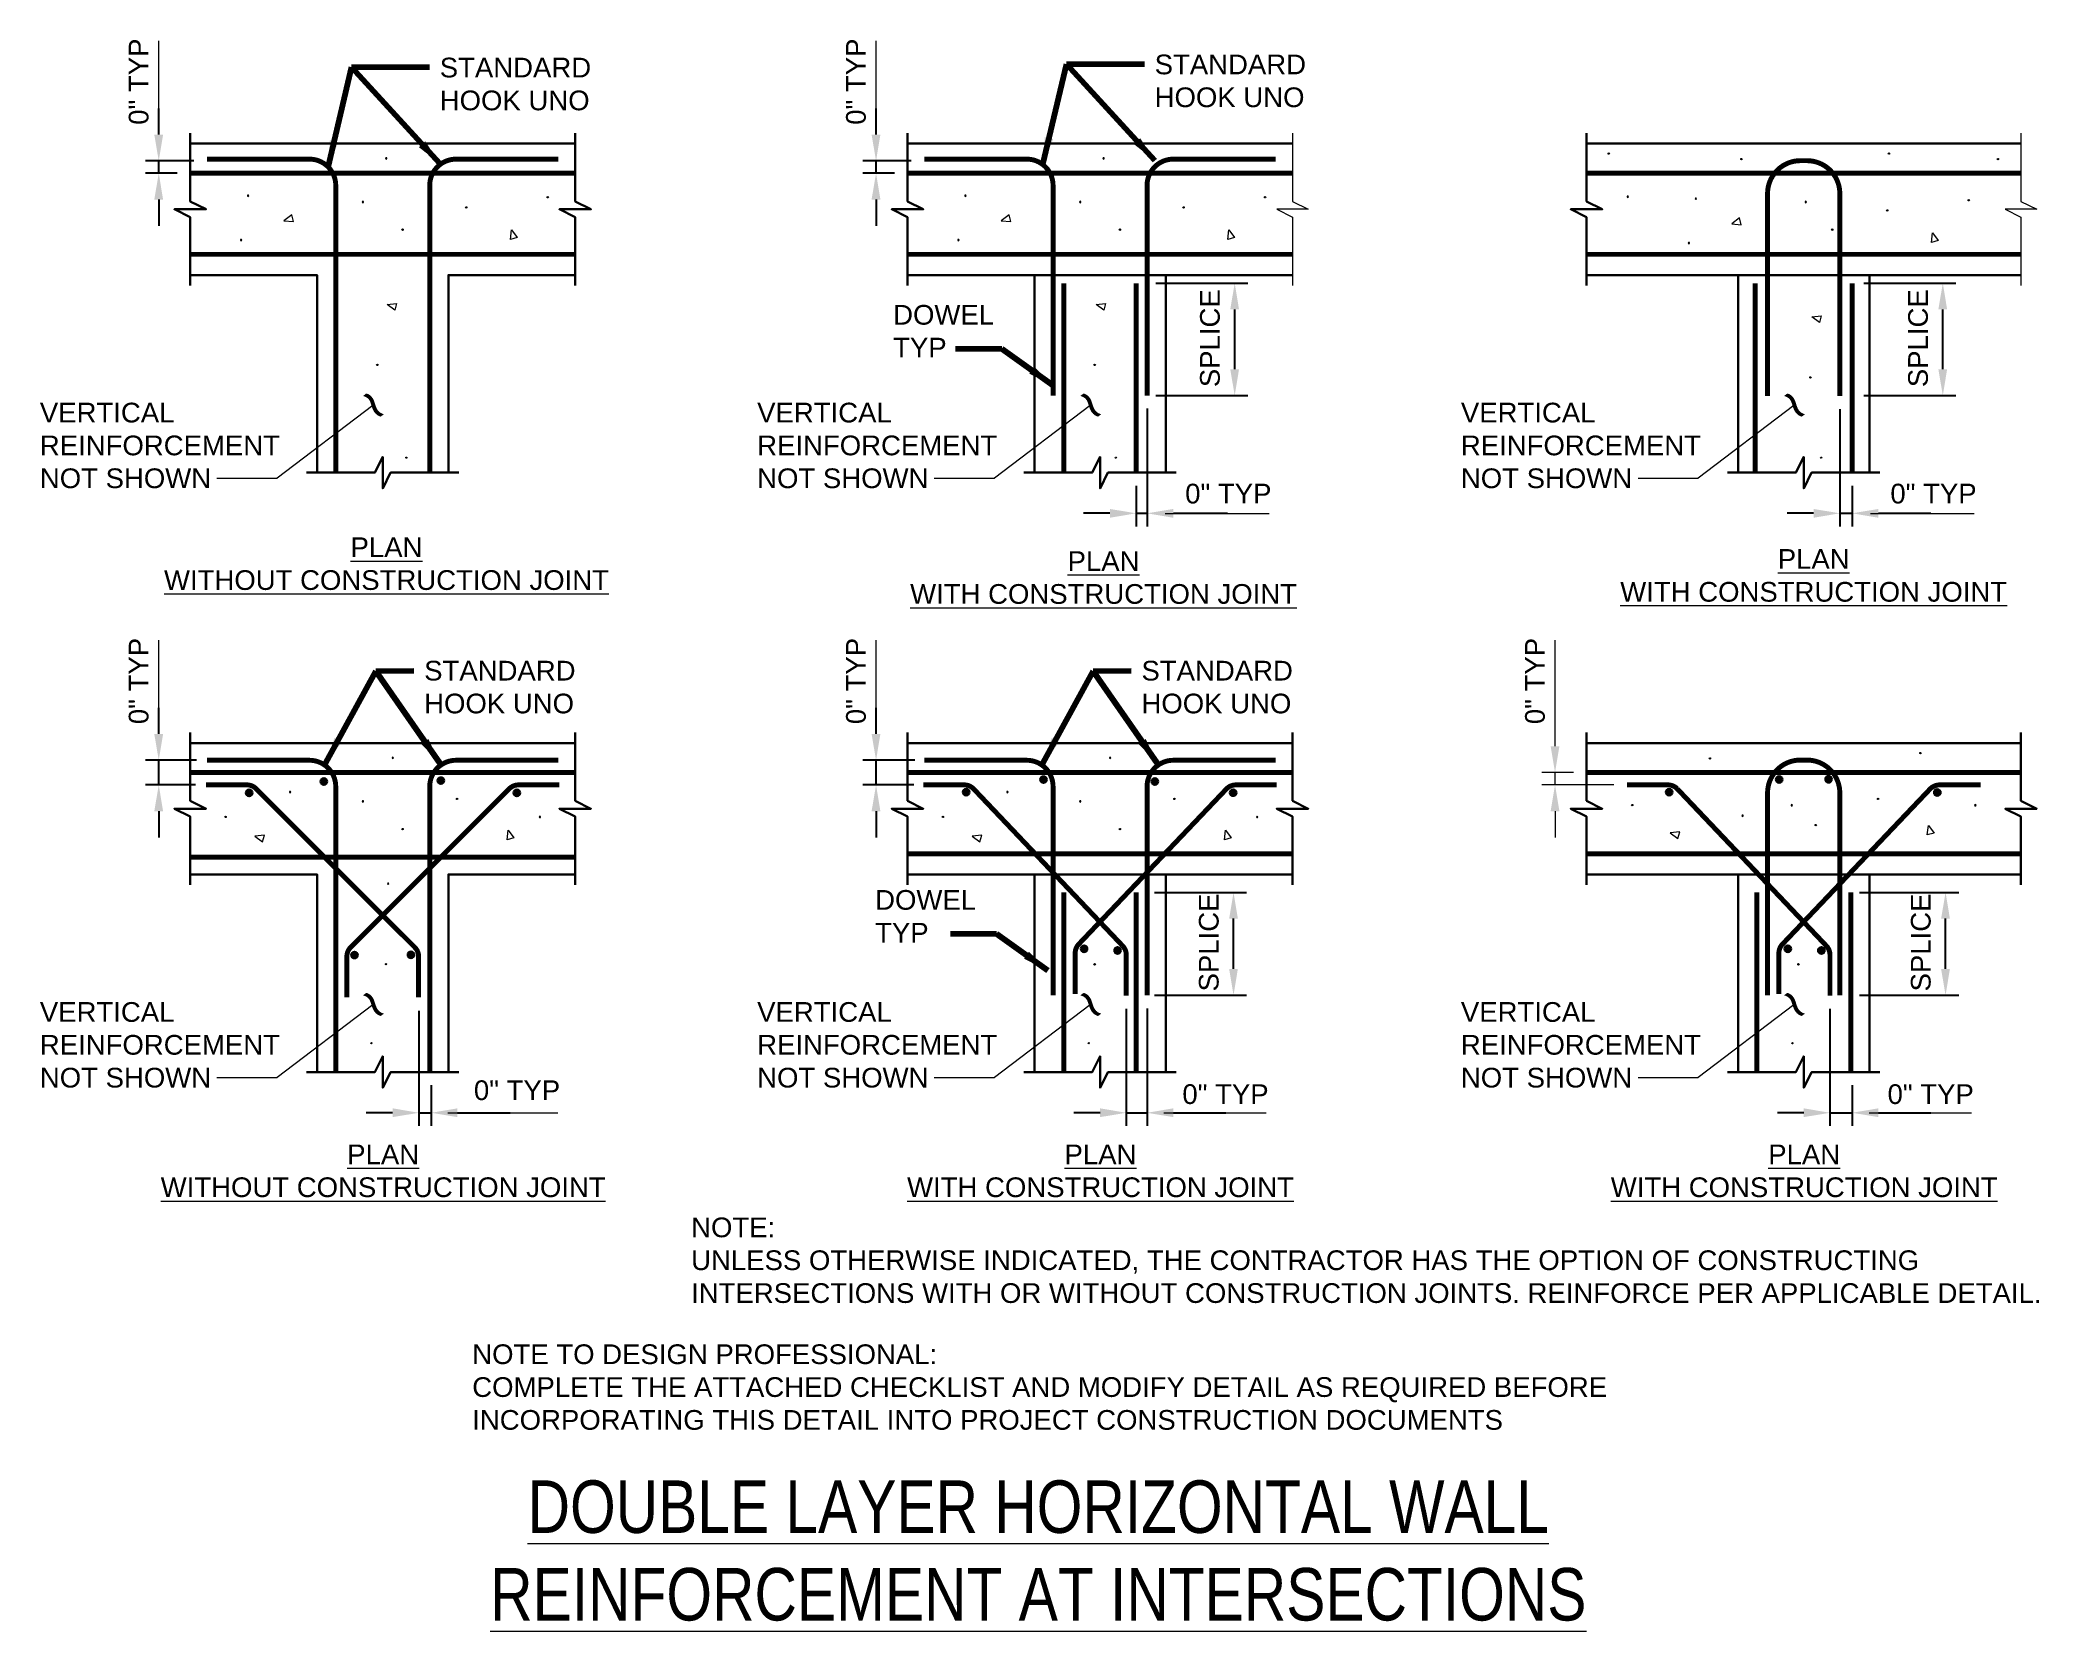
# Model space of a CAD drawing. Header units: inches. Extents: x -1076 to -923, y 1214 to 1336.
import ezdxf

# ---------------------------------------------------------------- set-up
doc = ezdxf.new("R2010")
doc.units = ezdxf.units.IN
doc.header["$LTSCALE"] = 5
doc.header["$MEASUREMENT"] = 0
for name, color, linetype, lineweight in [('S-ANNO-DIMS', 1, 'Continuous', 20), ('S-ANNO-TEXT', 7, 'Continuous', 20), ('S-DETL', 3, 'Continuous', 30)]:
    doc.layers.add(name, color=color, linetype=linetype, lineweight=lineweight)
doc.styles.add('Romans', font='arial.ttf')
doc.dimstyles.get("Standard").update_dxf_attribs({"dimtxt": 0.18, "dimasz": 0.18, "dimexe": 0.18, "dimexo": 0.0625, "dimgap": 0.09, "dimtad": 0, "dimtih": 1, "dimtoh": 1, "dimdec": 4, "dimzin": 0, "dimdsep": 46, "dimtxsty": 'Standard', "dimcen": 0.09, "dimadec": 0, "dimazin": 0, "dimtfac": 1, "dimtdec": 4, "dimtofl": 0, "dimtmove": 0, "dimatfit": 3, "dimfxl": 1, "dimtolj": 1, "dimtzin": 0, "dimarcsym": 0})

# ---------------------------------------------------------------- blocks, each defined once
blk = doc.blocks.new('*D8')
at = {"layer": 'Defpoints', "color": 0, "transparency": 16777216}
for p in [(-991.78, 1270.65), (-984.77, 1270.65), (-991.78, 1262.82)]:
    blk.add_point(p, dxfattribs=at)
at = {"layer": 'S-ANNO-DIMS', "color": 0, "lineweight": -2, "transparency": 16777216}
for p, q in [((-990.78, 1270.65), (-983.77, 1270.65)), ((-984.77, 1264.82), (-984.77, 1268.65)), ((-990.78, 1262.82), (-983.77, 1262.82))]:
    blk.add_line(p, q, dxfattribs=at)
at = {"layer": 'S-ANNO-DIMS', "color": 0, "transparency": 16777216}
for points in [[(-985.1, 1268.65), (-984.44, 1268.65), (-984.77, 1270.65)], [(-985.1, 1264.82), (-984.44, 1264.82), (-984.77, 1262.82)]]:
    blk.add_solid(points, dxfattribs=at)
blk = doc.blocks.new('*D9')
at = {"layer": 'Defpoints', "color": 0, "transparency": 16777216}
for p in [(-992.93, 1262.78), (-991.35, 1262.82), (-991.35, 1253.87)]:
    blk.add_point(p, dxfattribs=at)
at = {"layer": 'S-ANNO-DIMS', "color": 0, "lineweight": -2, "transparency": 16777216}
for p, q in [((-992.93, 1261.78), (-992.93, 1252.87)), ((-991.35, 1261.82), (-991.35, 1252.87)), ((-994.93, 1253.87), (-996.93, 1253.87)), ((-992.93, 1253.87), (-991.35, 1253.87)), ((-989.35, 1253.87), (-985.35, 1253.87))]:
    blk.add_line(p, q, dxfattribs=at)
at = {"layer": 'S-ANNO-DIMS', "color": 0, "transparency": 16777216}
for points in [[(-994.93, 1254.21), (-994.93, 1253.54), (-992.93, 1253.87)], [(-989.35, 1254.21), (-989.35, 1253.54), (-991.35, 1253.87)]]:
    blk.add_solid(points, dxfattribs=at)
blk = doc.blocks.new('*D10')
at = {"layer": 'Defpoints', "color": 0, "transparency": 16777216}
for p in [(-938.12, 1270.65), (-930.57, 1270.65), (-938.12, 1262.82)]:
    blk.add_point(p, dxfattribs=at)
at = {"layer": 'S-ANNO-DIMS', "color": 0, "lineweight": -2, "transparency": 16777216}
for p, q in [((-937.12, 1270.65), (-929.57, 1270.65)), ((-930.57, 1264.82), (-930.57, 1268.65)), ((-937.12, 1262.82), (-929.57, 1262.82))]:
    blk.add_line(p, q, dxfattribs=at)
at = {"layer": 'S-ANNO-DIMS', "color": 0, "transparency": 16777216}
for points in [[(-930.91, 1268.65), (-930.24, 1268.65), (-930.57, 1270.65)], [(-930.91, 1264.82), (-930.24, 1264.82), (-930.57, 1262.82)]]:
    blk.add_solid(points, dxfattribs=at)
blk = doc.blocks.new('*D11')
at = {"layer": 'Defpoints', "color": 0, "transparency": 16777216}
for p in [(-1066.58, 1280.71), (-1062.71, 1280.71), (-1062.78, 1278.83)]:
    blk.add_point(p, dxfattribs=at)
at = {"layer": 'S-ANNO-DIMS', "color": 0, "lineweight": -2, "transparency": 16777216}
for p, q in [((-1066.58, 1282.71), (-1066.58, 1284.71)), ((-1063.71, 1280.71), (-1067.58, 1280.71)), ((-1066.58, 1278.83), (-1066.58, 1280.71)), ((-1063.78, 1278.83), (-1067.58, 1278.83)), ((-1066.58, 1276.83), (-1066.58, 1274.83))]:
    blk.add_line(p, q, dxfattribs=at)
at = {"layer": 'S-ANNO-DIMS', "color": 0, "transparency": 16777216}
for points in [[(-1066.92, 1282.71), (-1066.25, 1282.71), (-1066.58, 1280.71)], [(-1066.92, 1276.83), (-1066.25, 1276.83), (-1066.58, 1278.83)]]:
    blk.add_solid(points, dxfattribs=at)
blk = doc.blocks.new('*D0')
at = {"layer": 'Defpoints', "color": 0, "transparency": 16777216}
for p in [(-1011.98, 1280.71), (-1008.03, 1280.71), (-1008.1, 1278.83)]:
    blk.add_point(p, dxfattribs=at)
at = {"layer": 'S-ANNO-DIMS', "color": 0, "lineweight": -2, "transparency": 16777216}
for p, q in [((-1011.98, 1282.71), (-1011.98, 1284.71)), ((-1009.03, 1280.71), (-1012.98, 1280.71)), ((-1011.98, 1278.83), (-1011.98, 1280.71)), ((-1009.1, 1278.83), (-1012.98, 1278.83)), ((-1011.98, 1276.83), (-1011.98, 1274.83))]:
    blk.add_line(p, q, dxfattribs=at)
at = {"layer": 'S-ANNO-DIMS', "color": 0, "transparency": 16777216}
for points in [[(-1012.32, 1282.71), (-1011.65, 1282.71), (-1011.98, 1280.71)], [(-1012.32, 1276.83), (-1011.65, 1276.83), (-1011.98, 1278.83)]]:
    blk.add_solid(points, dxfattribs=at)
blk = doc.blocks.new('*D1')
at = {"layer": 'Defpoints', "color": 0, "transparency": 16777216}
for p in [(-939.37, 1262.78), (-937.68, 1256.97), (-937.68, 1253.87)]:
    blk.add_point(p, dxfattribs=at)
at = {"layer": 'S-ANNO-DIMS', "color": 0, "lineweight": -2, "transparency": 16777216}
for p, q in [((-939.37, 1261.78), (-939.37, 1252.87)), ((-937.68, 1255.97), (-937.68, 1252.87)), ((-941.37, 1253.87), (-943.37, 1253.87)), ((-939.37, 1253.87), (-937.68, 1253.87)), ((-935.68, 1253.87), (-931.68, 1253.87))]:
    blk.add_line(p, q, dxfattribs=at)
at = {"layer": 'S-ANNO-DIMS', "color": 0, "transparency": 16777216}
for points in [[(-941.37, 1254.21), (-941.37, 1253.54), (-939.37, 1253.87)], [(-935.68, 1254.21), (-935.68, 1253.54), (-937.68, 1253.87)]]:
    blk.add_solid(points, dxfattribs=at)
blk = doc.blocks.new('*D2')
at = {"layer": 'Defpoints', "color": 0, "transparency": 16777216}
for p in [(-991.69, 1317.03), (-984.68, 1317.03), (-991.69, 1308.48)]:
    blk.add_point(p, dxfattribs=at)
at = {"layer": 'S-ANNO-DIMS', "color": 0, "lineweight": -2, "transparency": 16777216}
for p, q in [((-990.69, 1317.03), (-983.68, 1317.03)), ((-984.68, 1310.48), (-984.68, 1315.03)), ((-990.69, 1308.48), (-983.68, 1308.48))]:
    blk.add_line(p, q, dxfattribs=at)
at = {"layer": 'S-ANNO-DIMS', "color": 0, "transparency": 16777216}
for points in [[(-985.02, 1315.03), (-984.35, 1315.03), (-984.68, 1317.03)], [(-985.02, 1310.48), (-984.35, 1310.48), (-984.68, 1308.48)]]:
    blk.add_solid(points, dxfattribs=at)
blk = doc.blocks.new('*D3')
at = {"layer": 'Defpoints', "color": 0, "transparency": 16777216}
for p in [(-991.35, 1308.48), (-992.18, 1302.61), (-991.35, 1299.51)]:
    blk.add_point(p, dxfattribs=at)
at = {"layer": 'S-ANNO-DIMS', "color": 0, "lineweight": -2, "transparency": 16777216}
for p, q in [((-991.35, 1307.48), (-991.35, 1298.51)), ((-992.18, 1301.61), (-992.18, 1298.51)), ((-994.18, 1299.51), (-996.18, 1299.51)), ((-992.18, 1299.51), (-991.35, 1299.51)), ((-989.35, 1299.51), (-985.24, 1299.51))]:
    blk.add_line(p, q, dxfattribs=at)
at = {"layer": 'S-ANNO-DIMS', "color": 0, "transparency": 16777216}
for points in [[(-994.18, 1299.84), (-994.18, 1299.17), (-992.18, 1299.51)], [(-989.35, 1299.84), (-989.35, 1299.17), (-991.35, 1299.51)]]:
    blk.add_solid(points, dxfattribs=at)
blk = doc.blocks.new('*D4')
at = {"layer": 'Defpoints', "color": 0, "transparency": 16777216}
for p in [(-1066.58, 1326.34), (-1064.18, 1325.4), (-1062.91, 1326.34)]:
    blk.add_point(p, dxfattribs=at)
at = {"layer": 'S-ANNO-DIMS', "color": 0, "lineweight": -2, "transparency": 16777216}
for p, q in [((-1066.58, 1328.34), (-1066.58, 1330.34)), ((-1063.91, 1326.34), (-1067.58, 1326.34)), ((-1065.18, 1325.4), (-1067.58, 1325.4)), ((-1066.58, 1325.4), (-1066.58, 1326.34)), ((-1066.58, 1323.4), (-1066.58, 1321.4))]:
    blk.add_line(p, q, dxfattribs=at)
at = {"layer": 'S-ANNO-DIMS', "color": 0, "transparency": 16777216}
for points in [[(-1066.92, 1328.34), (-1066.25, 1328.34), (-1066.58, 1326.34)], [(-1066.92, 1323.4), (-1066.25, 1323.4), (-1066.58, 1325.4)]]:
    blk.add_solid(points, dxfattribs=at)
blk = doc.blocks.new('*D5')
at = {"layer": 'Defpoints', "color": 0, "transparency": 16777216}
for p in [(-1011.98, 1326.34), (-1009.58, 1325.4), (-1008.3, 1326.34)]:
    blk.add_point(p, dxfattribs=at)
at = {"layer": 'S-ANNO-DIMS', "color": 0, "lineweight": -2, "transparency": 16777216}
for p, q in [((-1011.98, 1328.34), (-1011.98, 1330.34)), ((-1009.3, 1326.34), (-1012.98, 1326.34)), ((-1010.58, 1325.4), (-1012.98, 1325.4)), ((-1011.98, 1325.4), (-1011.98, 1326.34)), ((-1011.98, 1323.4), (-1011.98, 1321.4))]:
    blk.add_line(p, q, dxfattribs=at)
at = {"layer": 'S-ANNO-DIMS', "color": 0, "transparency": 16777216}
for points in [[(-1012.32, 1328.34), (-1011.65, 1328.34), (-1011.98, 1326.34)], [(-1012.32, 1323.4), (-1011.65, 1323.4), (-1011.98, 1325.4)]]:
    blk.add_solid(points, dxfattribs=at)
blk = doc.blocks.new('*D6')
at = {"layer": 'Defpoints', "color": 0, "transparency": 16777216}
for p in [(-938.62, 1308.45), (-937.68, 1302.61), (-937.68, 1299.51)]:
    blk.add_point(p, dxfattribs=at)
at = {"layer": 'S-ANNO-DIMS', "color": 0, "lineweight": -2, "transparency": 16777216}
for p, q in [((-938.62, 1307.45), (-938.62, 1298.51)), ((-937.68, 1301.61), (-937.68, 1298.51)), ((-940.62, 1299.51), (-942.62, 1299.51)), ((-938.62, 1299.51), (-937.68, 1299.51)), ((-935.68, 1299.51), (-931.68, 1299.51))]:
    blk.add_line(p, q, dxfattribs=at)
at = {"layer": 'S-ANNO-DIMS', "color": 0, "transparency": 16777216}
for points in [[(-940.62, 1299.84), (-940.62, 1299.17), (-938.62, 1299.51)], [(-935.68, 1299.84), (-935.68, 1299.17), (-937.68, 1299.51)]]:
    blk.add_solid(points, dxfattribs=at)
blk = doc.blocks.new('*D7')
at = {"layer": 'Defpoints', "color": 0, "transparency": 16777216}
for p in [(-1046.78, 1262.63), (-1045.84, 1256.97), (-1045.84, 1253.87)]:
    blk.add_point(p, dxfattribs=at)
at = {"layer": 'S-ANNO-DIMS', "color": 0, "lineweight": -2, "transparency": 16777216}
for p, q in [((-1046.78, 1261.63), (-1046.78, 1252.87)), ((-1045.84, 1255.97), (-1045.84, 1252.87)), ((-1048.78, 1253.87), (-1050.78, 1253.87)), ((-1046.78, 1253.87), (-1045.84, 1253.87)), ((-1043.84, 1253.87), (-1039.84, 1253.87))]:
    blk.add_line(p, q, dxfattribs=at)
at = {"layer": 'S-ANNO-DIMS', "color": 0, "transparency": 16777216}
for points in [[(-1048.78, 1254.21), (-1048.78, 1253.54), (-1046.78, 1253.87)], [(-1043.84, 1254.21), (-1043.84, 1253.54), (-1045.84, 1253.87)]]:
    blk.add_solid(points, dxfattribs=at)
blk = doc.blocks.new('*D12')
at = {"layer": 'Defpoints', "color": 0, "transparency": 16777216}
for p in [(-937.79, 1317.03), (-930.78, 1317.03), (-937.79, 1308.48)]:
    blk.add_point(p, dxfattribs=at)
at = {"layer": 'S-ANNO-DIMS', "color": 0, "lineweight": -2, "transparency": 16777216}
for p, q in [((-936.79, 1317.03), (-929.78, 1317.03)), ((-930.78, 1310.48), (-930.78, 1315.03)), ((-936.79, 1308.48), (-929.78, 1308.48))]:
    blk.add_line(p, q, dxfattribs=at)
at = {"layer": 'S-ANNO-DIMS', "color": 0, "transparency": 16777216}
for points in [[(-931.12, 1315.03), (-930.45, 1315.03), (-930.78, 1317.03)], [(-931.12, 1310.48), (-930.45, 1310.48), (-930.78, 1308.48)]]:
    blk.add_solid(points, dxfattribs=at)

msp = doc.modelspace()

# ---------------------------------------------------------------- hatches: boundary and pattern name
at = {"layer": 'S-DETL'}
h = msp.add_hatch(color=256, dxfattribs=at)
h.dxf.hatch_style = 1
h.paths.add_polyline_path([(-1059.9468828, 1278.2204404, 1), (-1059.4468828, 1278.2204404, 1)])
h = msp.add_hatch(color=256, dxfattribs=at)
h.dxf.hatch_style = 1
h.paths.add_polyline_path([(-1054.2619812, 1279.0878085, 1), (-1053.7619812, 1279.0878085, 1)])
h = msp.add_hatch(color=256, dxfattribs=at)
h.dxf.hatch_style = 1
h.paths.add_polyline_path([(-1045.35063, 1279.1574528, 1), (-1044.85063, 1279.1574528, 1)])
h = msp.add_hatch(color=256, dxfattribs=at)
h.dxf.hatch_style = 1
h.paths.add_polyline_path([(-1039.5770735, 1278.2209455, 1), (-1039.0770735, 1278.2209455, 1)])
h = msp.add_hatch(color=256, dxfattribs=at)
h.dxf.hatch_style = 1
h.paths.add_polyline_path([(-1005.3713525, 1278.2841191, 1), (-1004.8713525, 1278.2841191, 1)])
h = msp.add_hatch(color=256, dxfattribs=at)
h.dxf.hatch_style = 1
h.paths.add_polyline_path([(-999.4918645, 1279.2343945, 1), (-998.9918645, 1279.2343945, 1)])
h = msp.add_hatch(color=256, dxfattribs=at)
h.dxf.hatch_style = 1
h.paths.add_polyline_path([(-991.0109996, 1279.0878085, 1), (-990.5109996, 1279.0878085, 1)])
h = msp.add_hatch(color=256, dxfattribs=at)
h.dxf.hatch_style = 1
h.paths.add_polyline_path([(-985.0535328, 1278.2378891, 1), (-984.5535328, 1278.2378891, 1)])
h = msp.add_hatch(color=256, dxfattribs=at)
h.dxf.hatch_style = 1
h.paths.add_polyline_path([(-951.8536163, 1278.2812479, 1), (-951.3536163, 1278.2812479, 1)])
h = msp.add_hatch(color=256, dxfattribs=at)
h.dxf.hatch_style = 1
h.paths.add_polyline_path([(-943.4824639, 1279.2415344, 1), (-942.9824639, 1279.2415344, 1)])
h = msp.add_hatch(color=256, dxfattribs=at)
h.dxf.hatch_style = 1
h.paths.add_polyline_path([(-939.722005, 1279.2579799, 1), (-939.222005, 1279.2579799, 1)])
h = msp.add_hatch(color=256, dxfattribs=at)
h.dxf.hatch_style = 1
h.paths.add_polyline_path([(-931.4484216, 1278.2558843, 1), (-930.9484216, 1278.2558843, 1)])
h = msp.add_hatch(color=256, dxfattribs=at)
h.dxf.hatch_style = 1
h.paths.add_polyline_path([(-1051.9382235, 1265.8799507, 1), (-1051.4382235, 1265.8799507, 1)])
h = msp.add_hatch(color=256, dxfattribs=at)
h.dxf.hatch_style = 1
h.paths.add_polyline_path([(-1047.6308976, 1265.8918922, 1), (-1047.1308976, 1265.8918922, 1)])
h = msp.add_hatch(color=256, dxfattribs=at)
h.dxf.hatch_style = 1
h.paths.add_polyline_path([(-996.3983028, 1266.3595128, 1), (-995.8983028, 1266.3595128, 1)])
h = msp.add_hatch(color=256, dxfattribs=at)
h.dxf.hatch_style = 1
h.paths.add_polyline_path([(-993.8417767, 1266.2331932, 1), (-993.3417767, 1266.2331932, 1)])
h = msp.add_hatch(color=256, dxfattribs=at)
h.dxf.hatch_style = 1
h.paths.add_polyline_path([(-942.8320828, 1266.3595128, 1), (-942.3320828, 1266.3595128, 1)])
h = msp.add_hatch(color=256, dxfattribs=at)
h.dxf.hatch_style = 1
h.paths.add_polyline_path([(-940.2755567, 1266.2331932, 1), (-939.7755567, 1266.2331932, 1)])

# ---------------------------------------------------------------- linework, layer by layer
at = {"layer": 'S-ANNO-DIMS'}
for p, q in [((-1066.5832222, 1328.3400971), (-1066.5832222, 1335.4789101)), ((-1011.9822585, 1328.3400971), (-1011.9822585, 1335.4789101)), ((-989.9622585, 1299.5064775), (-982.0605121, 1299.5064775)), ((-936.2851624, 1299.5064775), (-928.3834159, 1299.5064775)), ((-1066.5832222, 1282.708051), (-1066.5832222, 1289.846864)), ((-1011.9822585, 1282.708051), (-1011.9822585, 1289.846864)), ((-960.2968719, 1282.708051), (-960.2968719, 1289.846864)), ((-960.2968719, 1281.770551), (-960.2968719, 1283.770551)), ((-958.8910385, 1279.770551), (-961.2968718, 1279.770551)), ((-960.2968719, 1278.833051), (-960.2968719, 1279.770551)), ((-955.8160385, 1278.833051), (-961.2968718, 1278.833051)), ((-960.2968719, 1276.833051), (-960.2968719, 1274.833051)), ((-1044.5632222, 1253.8744314), (-1036.2020876, 1253.8744314)), ((-990.0731347, 1253.8744314), (-982.2741061, 1253.8744314)), ((-936.3960385, 1253.8744314), (-928.5970099, 1253.8744314))]:
    msp.add_line(p, q, dxfattribs=at)
for points in [[(-960.6302052, 1281.770551), (-959.9635385, 1281.770551), (-960.2968719, 1279.770551)], [(-960.6302052, 1276.833051), (-959.9635385, 1276.833051), (-960.2968719, 1278.833051)]]:
    msp.add_solid(points, dxfattribs=at)
at = {"layer": 'S-ANNO-TEXT'}
for p, q in [((-1050.2773821, 1307.7165682), (-1057.559605, 1302.1816357)), ((-995.6764184, 1307.7165682), (-1002.9586413, 1302.1816357)), ((-942.1101984, 1307.7165682), (-949.3924213, 1302.1816357)), ((-1062.1481112, 1302.1816357), (-1057.559605, 1302.1816357)), ((-1007.5471474, 1302.1816357), (-1002.9586413, 1302.1816357)), ((-953.9809274, 1302.1816357), (-949.3924213, 1302.1816357)), ((-1050.2773821, 1262.0845221), (-1057.559605, 1256.5495897)), ((-995.6764184, 1262.0845221), (-1002.9586413, 1256.5495897)), ((-942.1101984, 1262.0845221), (-949.3924213, 1256.5495897)), ((-1062.1481112, 1256.5495897), (-1057.559605, 1256.5495897)), ((-1007.5471474, 1256.5495897), (-1002.9586413, 1256.5495897)), ((-953.9809274, 1256.5495897), (-949.3924213, 1256.5495897))]:
    msp.add_line(p, q, dxfattribs=at)
at = {"layer": 'S-ANNO-TEXT', "flags": 128}
for points in [[(-980.2772585, 1328.4525971), (-980.2772585, 1323.2525971), (-979.0772585, 1322.6525971), (-981.4772585, 1322.6525971), (-980.2772585, 1322.0525971), (-980.2772585, 1316.8525971)], [(-924.8302052, 1328.4525971), (-924.8302052, 1323.2525971), (-923.6302052, 1322.6525971), (-926.0302052, 1322.6525971), (-924.8302052, 1322.0525971), (-924.8302052, 1316.8525971)]]:
    msp.add_lwpolyline(points, dxfattribs=at)
for points in [[(-956.1609812, 1326.8912071, -1), (-956.2646612, 1326.8912071, -1)], [(-934.8325214, 1326.8912071, -1), (-934.9362014, 1326.8912071, -1)], [(-1049.3173849, 1326.526792, 1), (-1049.2137049, 1326.526792, 1)], [(-994.7164212, 1326.526792, 1), (-994.6127412, 1326.526792, 1)], [(-946.0548716, 1326.4764871, -1), (-946.1585516, 1326.4764871, -1)], [(-926.5379398, 1326.4764871, -1), (-926.6416198, 1326.4764871, -1)], [(-1059.8333267, 1323.6909374, 1), (-1059.7296467, 1323.6909374, 1)], [(-1051.0930926, 1323.2108605, 1), (-1050.9894126, 1323.2108605, 1)], [(-1043.1203708, 1322.7953291, -1), (-1043.2240508, 1322.7953291, -1)], [(-1036.9191542, 1323.574876, -1), (-1037.0228342, 1323.574876, -1)], [(-1005.232363, 1323.6909374, 1), (-1005.128683, 1323.6909374, 1)], [(-996.4921289, 1323.2108605, 1), (-996.3884489, 1323.2108605, 1)], [(-988.5194071, 1322.7953291, -1), (-988.6230871, 1322.7953291, -1)], [(-982.3181905, 1323.574876, -1), (-982.4218705, 1323.574876, -1)], [(-954.8162966, 1323.6135037, 1), (-954.7126166, 1323.6135037, 1)], [(-949.6310181, 1323.4590318, 1), (-949.5273381, 1323.4590318, 1)], [(-941.2629922, 1323.2108605, 1), (-941.1593122, 1323.2108605, 1)], [(-934.9596669, 1322.5686724, -1), (-935.0633469, 1322.5686724, -1)], [(-928.7584503, 1323.3482193, -1), (-928.8621303, 1323.3482193, -1)], [(-1047.9688505, 1321.1043203, -1), (-1048.0725305, 1321.1043203, -1)], [(-993.3678867, 1321.1043203, -1), (-993.4715667, 1321.1043203, -1)], [(-939.1387501, 1321.1043203, -1), (-939.2424301, 1321.1043203, -1)], [(-1060.3614928, 1320.3155478, 1), (-1060.2578128, 1320.3155478, 1)], [(-1005.760529, 1320.3155478, 1), (-1005.656849, 1320.3155478, 1)], [(-950.1591842, 1320.0836422, 1), (-950.0555042, 1320.0836422, 1)], [(-1049.8892631, 1310.8039118, -1), (-1049.9929431, 1310.8039118, -1)], [(-995.2882994, 1310.8039118, -1), (-995.3919794, 1310.8039118, -1)], [(-940.810139, 1309.8516951, -1), (-940.913819, 1309.8516951, -1)], [(-1047.6955889, 1303.719726, -1), (-1047.7617752, 1303.7752628, -1)], [(-993.6946252, 1303.719726, -1), (-993.7608115, 1303.7752628, -1)], [(-940.0029886, 1303.719726, -1), (-940.0691748, 1303.7752628, -1)], [(-932.4325214, 1281.259161, -1), (-932.5362014, 1281.259161, -1)], [(-1048.8173849, 1280.8947459, 1), (-1048.7137049, 1280.8947459, 1)], [(-994.2164212, 1280.8947459, 1), (-994.1127412, 1280.8947459, 1)], [(-948.4548716, 1280.844441, -1), (-948.5585516, 1280.844441, -1)], [(-1056.635551, 1278.2886162, 1), (-1056.531871, 1278.2886162, 1)], [(-1002.0345872, 1278.2886162, 1), (-1001.9309072, 1278.2886162, 1)], [(-1059.8333267, 1278.0588913, 1), (-1059.7296467, 1278.0588913, 1)], [(-1051.0930926, 1277.5788145, 1), (-1050.9894126, 1277.5788145, 1)], [(-1043.8203708, 1277.763283, -1), (-1043.9240508, 1277.763283, -1)], [(-996.4921289, 1277.5788145, 1), (-996.3884489, 1277.5788145, 1)], [(-989.2194071, 1277.763283, -1), (-989.3230871, 1277.763283, -1)], [(-954.4751066, 1277.2982721, -1), (-954.3714266, 1277.2982721, -1)], [(-942.3259089, 1277.2788145, 1), (-942.2222289, 1277.2788145, 1)], [(-935.6531871, 1277.763283, -1), (-935.7568671, 1277.763283, -1)], [(-928.2519705, 1277.2857721, 1), (-928.3556505, 1277.2857721, 1)], [(-1061.5422903, 1276.3982721, -1), (-1061.4386103, 1276.3982721, -1)], [(-1047.9688505, 1275.4722742, -1), (-1048.0725305, 1275.4722742, -1)], [(-1037.5191542, 1276.3982721, 1), (-1037.6228342, 1276.3982721, 1)], [(-1006.9413266, 1276.3982721, -1), (-1006.8376466, 1276.3982721, -1)], [(-993.3678867, 1275.4722742, -1), (-993.4715667, 1275.4722742, -1)], [(-982.9181905, 1276.3982721, 1), (-983.0218705, 1276.3982721, 1)], [(-946.0683672, 1276.4886162, 1), (-945.9646872, 1276.4886162, 1)], [(-940.4016668, 1275.7722742, -1), (-940.5053468, 1275.7722742, -1)], [(-1049.1697631, 1271.3114165, 1), (-1049.0660831, 1271.3114165, 1)], [(-1049.2249862, 1265.18383, -1), (-1049.3286662, 1265.18383, -1)], [(-995.2882994, 1265.1718657, -1), (-995.3919794, 1265.1718657, -1)], [(-941.7220794, 1265.1718657, -1), (-941.8257594, 1265.1718657, -1)], [(-1050.3555625, 1259.1384339, -1), (-1050.4217487, 1259.1939708, -1)], [(-995.7545988, 1259.1384339, -1), (-995.820785, 1259.1939708, -1)], [(-942.1883788, 1259.1384339, -1), (-942.254565, 1259.1939708, -1)]]:
    msp.add_lwpolyline(points, format="xyb", close=True, dxfattribs=at)
for points in [[(-1056.4611281, 1322.2262426), (-1057.0473721, 1321.7861389), (-1056.3239078, 1321.7141296)], [(-1039.8135625, 1320.3635532), (-1039.7255435, 1321.0913072), (-1039.3014495, 1320.5007734)], [(-1001.8601644, 1322.2262426), (-1002.4464083, 1321.7861389), (-1001.7229441, 1321.7141296)], [(-985.2125988, 1320.3635532), (-985.1245798, 1321.0913072), (-984.7004858, 1320.5007734)], [(-946.2588195, 1321.9943371), (-946.8450635, 1321.5542333), (-946.1215992, 1321.4822241)], [(-931.6528586, 1320.1368964), (-931.5648396, 1320.8646505), (-931.1407457, 1320.2741167)], [(-1048.6117565, 1314.9768309), (-1049.1980005, 1315.4169346), (-1048.4745362, 1315.4889439)], [(-994.6507928, 1314.9768309), (-995.2370367, 1315.4169346), (-994.5135725, 1315.4889439)], [(-940.1726324, 1314.0246143), (-940.7588764, 1314.464718), (-940.0354121, 1314.5367272)], [(-1040.069619, 1274.662897), (-1039.9816, 1275.390651), (-1039.557506, 1274.8001172)], [(-985.4686553, 1274.662897), (-985.3806363, 1275.390651), (-984.9565423, 1274.8001172)], [(-950.8009007, 1275.2702682), (-951.5286547, 1275.1822492), (-950.9381209, 1274.7581552)], [(-931.9584258, 1275.026774), (-931.8704068, 1275.754528), (-931.4463128, 1275.1639942)], [(-1058.5366945, 1275.0142117), (-1059.2644485, 1274.9261927), (-1058.6739148, 1274.5020987)], [(-1003.9357308, 1275.0142117), (-1004.6634848, 1274.9261927), (-1004.072951, 1274.5020987)]]:
    msp.add_lwpolyline(points, close=True, dxfattribs=at)
at = {"layer": 'S-DETL'}
for p, q in [((-1064.1832222, 1327.6525971), (-1034.8782222, 1327.6525971)), ((-1009.5822585, 1327.6525971), (-980.2772585, 1327.6525971)), ((-957.8968719, 1327.6525971), (-924.8302052, 1327.6525971)), ((-1064.1832222, 1282.020551), (-1034.8782222, 1282.020551)), ((-1009.5822585, 1282.020551), (-980.2772585, 1282.020551)), ((-957.8968719, 1282.020551), (-924.8302052, 1282.020551))]:
    msp.add_line(p, q, dxfattribs=at)
for points in [[(-1064.1832222, 1328.4525971), (-1064.1832222, 1323.2525971), (-1062.9832222, 1322.6525971), (-1065.3832222, 1322.6525971), (-1064.1832222, 1322.0525971), (-1064.1832222, 1316.8525971)], [(-1034.8782222, 1328.4525971), (-1034.8782222, 1323.2525971), (-1033.6782222, 1322.6525971), (-1036.0782222, 1322.6525971), (-1034.8782222, 1322.0525971), (-1034.8782222, 1316.8525971)], [(-1009.5822585, 1328.4525971), (-1009.5822585, 1323.2525971), (-1008.3822585, 1322.6525971), (-1010.7822585, 1322.6525971), (-1009.5822585, 1322.0525971), (-1009.5822585, 1316.8525971)], [(-957.8968719, 1328.4525971), (-957.8968719, 1323.2525971), (-956.6968719, 1322.6525971), (-959.0968719, 1322.6525971), (-957.8968719, 1322.0525971), (-957.8968719, 1316.8525971)], [(-1064.1832222, 1317.6525971), (-1054.5307222, 1317.6525971), (-1054.5307222, 1302.6055443)], [(-1034.8782222, 1317.6525971), (-1044.5307222, 1317.6525971), (-1044.5307222, 1302.6055443)], [(-1009.5822585, 1317.6525971), (-999.9297585, 1317.6525971), (-999.9297585, 1302.6055443)], [(-999.9297585, 1317.6525971), (-989.9297585, 1317.6525971)], [(-980.2772585, 1317.6525971), (-989.9297585, 1317.6525971), (-989.9297585, 1302.6055443)], [(-957.8968719, 1317.6525971), (-946.3635385, 1317.6525971), (-946.3635385, 1302.6055443)], [(-946.3635385, 1317.6525971), (-936.3635385, 1317.6525971)], [(-924.8302052, 1317.6525971), (-936.3635385, 1317.6525971), (-936.3635385, 1302.6055443)], [(-1055.3307222, 1302.6055443), (-1050.1307222, 1302.6055443), (-1049.5307222, 1303.8055443), (-1049.5307222, 1301.4055443), (-1048.9307222, 1302.6055443), (-1043.7307222, 1302.6055443)], [(-1000.7297585, 1302.6055443), (-995.5297585, 1302.6055443), (-994.9297585, 1303.8055443), (-994.9297585, 1301.4055443), (-994.3297585, 1302.6055443), (-989.1297585, 1302.6055443)], [(-947.1635385, 1302.6055443), (-941.9635385, 1302.6055443), (-941.3635385, 1303.8055443), (-941.3635385, 1301.4055443), (-940.7635385, 1302.6055443), (-935.5635385, 1302.6055443)], [(-1064.1832222, 1282.820551), (-1064.1832222, 1277.620551), (-1062.9832222, 1277.020551), (-1065.3832222, 1277.020551), (-1064.1832222, 1276.420551), (-1064.1832222, 1271.220551)], [(-1034.8782222, 1282.820551), (-1034.8782222, 1277.620551), (-1033.6782222, 1277.020551), (-1036.0782222, 1277.020551), (-1034.8782222, 1276.420551), (-1034.8782222, 1271.220551)], [(-1009.5822585, 1282.820551), (-1009.5822585, 1277.620551), (-1008.3822585, 1277.020551), (-1010.7822585, 1277.020551), (-1009.5822585, 1276.420551), (-1009.5822585, 1271.220551)], [(-980.2772585, 1282.820551), (-980.2772585, 1277.620551), (-979.0772585, 1277.020551), (-981.4772585, 1277.020551), (-980.2772585, 1276.420551), (-980.2772585, 1271.220551)], [(-957.8968719, 1282.820551), (-957.8968719, 1277.620551), (-956.6968719, 1277.020551), (-959.0968719, 1277.020551), (-957.8968719, 1276.420551), (-957.8968719, 1271.220551)], [(-924.8302052, 1282.820551), (-924.8302052, 1277.620551), (-923.6302052, 1277.020551), (-926.0302052, 1277.020551), (-924.8302052, 1276.420551), (-924.8302052, 1271.220551)], [(-1064.1832222, 1272.020551), (-1054.5307222, 1272.020551), (-1054.5307222, 1256.9734983)], [(-1034.8782222, 1272.020551), (-1044.5307222, 1272.020551), (-1044.5307222, 1256.9734983)], [(-1009.5822585, 1272.020551), (-999.9297585, 1272.020551), (-999.9297585, 1256.9734983)], [(-999.9297585, 1272.020551), (-989.9297585, 1272.020551)], [(-980.2772585, 1272.020551), (-989.9297585, 1272.020551), (-989.9297585, 1256.9734983)], [(-957.8968719, 1272.020551), (-946.3635385, 1272.020551), (-946.3635385, 1256.9734983)], [(-946.3635385, 1272.020551), (-936.3635385, 1272.020551)], [(-924.8302052, 1272.020551), (-936.3635385, 1272.020551), (-936.3635385, 1256.9734983)], [(-1055.3307222, 1256.9734983), (-1050.1307222, 1256.9734983), (-1049.5307222, 1258.1734983), (-1049.5307222, 1255.7734983), (-1048.9307222, 1256.9734983), (-1043.7307222, 1256.9734983)], [(-1000.7297585, 1256.9734983), (-995.5297585, 1256.9734983), (-994.9297585, 1258.1734983), (-994.9297585, 1255.7734983), (-994.3297585, 1256.9734983), (-989.1297585, 1256.9734983)], [(-947.1635385, 1256.9734983), (-941.9635385, 1256.9734983), (-941.3635385, 1258.1734983), (-941.3635385, 1255.7734983), (-940.7635385, 1256.9734983), (-935.5635385, 1256.9734983)]]:
    msp.add_lwpolyline(points, dxfattribs=at)
at = {"layer": 'S-DETL', "const_width": 0.375, "flags": 128}
for points in [[(-1034.8782222, 1325.4025971), (-1064.1832222, 1325.4025971)], [(-980.2772585, 1325.4025971), (-1009.5822585, 1325.4025971)], [(-924.8302052, 1325.4025971), (-957.8910385, 1325.4025971)], [(-1034.8782222, 1319.2267195), (-1064.1890556, 1319.2267195)], [(-980.2772585, 1319.2267195), (-1009.5880918, 1319.2267195)], [(-924.8360385, 1319.2267195), (-957.8968719, 1319.2267195)], [(-997.6797585, 1317.0275971), (-997.6797585, 1302.6055443)], [(-992.1797585, 1317.0275971), (-992.1797585, 1302.6055443)], [(-945.0568719, 1317.0275971), (-945.0568719, 1302.6055443)], [(-937.6818719, 1317.0275971), (-937.6818719, 1302.6055443)], [(-1034.8782222, 1279.770551), (-1064.1832222, 1279.770551)], [(-980.2772585, 1279.770551), (-1009.5822585, 1279.770551)], [(-924.8418719, 1279.770551), (-957.8910385, 1279.770551)], [(-980.2772585, 1273.5946734), (-1009.5822585, 1273.5946734)], [(-924.8302052, 1273.5946734), (-957.8968719, 1273.5946734)], [(-1034.8782222, 1273.333051), (-1064.1832222, 1273.333051)], [(-997.6797585, 1270.6512453), (-997.6797585, 1256.9734983)], [(-992.1797585, 1270.6512453), (-992.1797585, 1256.9734983)], [(-944.9401624, 1256.9734983), (-944.9401624, 1270.6512453)], [(-937.7869147, 1256.9734983), (-937.7869147, 1270.6512453)]]:
    msp.add_lwpolyline(points, dxfattribs=at)
for points in [[(-1053.1073461, 1302.6055443), (-1053.1073461, 1324.4735942, 0.4142135624), (-1055.1073461, 1326.4735942), (-1062.9057222, 1326.4735942)], [(-1045.9540984, 1302.6055443), (-1045.9540984, 1324.4735942, -0.4142135624), (-1043.9540984, 1326.4735942), (-1036.1557222, 1326.4735942)], [(-998.5063824, 1308.476163), (-998.5063824, 1324.4735942, 0.4142135624), (-1000.5063824, 1326.4735942), (-1008.3047585, 1326.4735942)], [(-991.3531347, 1308.476163), (-991.3531347, 1324.4735942, -0.4142135624), (-989.3531347, 1326.4735942), (-981.5547585, 1326.4735942)], [(-938.6193719, 1308.4474803), (-938.6193719, 1323.8568291, 0.4142135624), (-941.1193719, 1326.3568291), (-941.6193719, 1326.3568291, 0.4142135624), (-944.1193719, 1323.8568291), (-944.1193719, 1308.4474803)], [(-1053.1073461, 1256.9734983), (-1053.1073461, 1278.708051, 0.4142135624), (-1055.1073461, 1280.708051), (-1062.9057222, 1280.708051)], [(-1045.9540984, 1256.9734983), (-1045.9540984, 1278.708051, -0.4142135624), (-1043.9540984, 1280.708051), (-1036.1557222, 1280.708051)], [(-998.5063824, 1262.8154342), (-998.5063824, 1278.708051, 0.4142135624), (-1000.5063824, 1280.708051), (-1008.3047585, 1280.708051)], [(-991.3531347, 1262.8154342), (-991.3531347, 1278.708051, -0.4142135624), (-989.3531347, 1280.708051), (-981.5547585, 1280.708051)], [(-938.6193719, 1262.8154342), (-938.6193719, 1278.224783, 0.4142135624), (-941.1193719, 1280.724783), (-941.6193719, 1280.724783, 0.4142135624), (-944.1193719, 1278.224783), (-944.1193719, 1262.8154342)], [(-1062.9832222, 1278.833051), (-1059.8715817, 1278.833051, -0.1989123674), (-1059.1644749, 1278.5401578), (-1047.0928977, 1266.4708042, -0.1989123674), (-1046.8000045, 1265.7636974), (-1046.8000045, 1262.6520569)], [(-1036.0782222, 1278.833051), (-1039.1898628, 1278.833051, 0.1989123674), (-1039.8969696, 1278.5401578), (-1051.9685468, 1266.4708042, 0.1989123674), (-1052.26144, 1265.7636974), (-1052.26144, 1262.6520569)], [(-1008.3822585, 1278.833051), (-1005.270618, 1278.833051, -0.1989123674), (-1004.5635112, 1278.5401578), (-993.2274251, 1266.5953665, -0.1989123674), (-992.9345319, 1265.8882597), (-992.9345319, 1262.7766192)], [(-981.4772585, 1278.833051), (-984.5888991, 1278.833051, 0.1989123674), (-985.2960058, 1278.5401578), (-996.5304453, 1266.7287085, 0.1989123674), (-996.8233385, 1266.0216017), (-996.8233385, 1262.9099612)], [(-954.8160385, 1278.833051), (-951.704398, 1278.833051, -0.1989123674), (-950.9972912, 1278.5401578), (-939.6612051, 1266.5953665, -0.1989123674), (-939.3683119, 1265.8882597), (-939.3683119, 1262.7766192)], [(-927.9110385, 1278.833051), (-931.0226791, 1278.833051, 0.1989123674), (-931.7297859, 1278.5401578), (-942.9642253, 1266.7287085, 0.1989123674), (-943.2571186, 1266.0216017), (-943.2571186, 1262.9099612)]]:
    msp.add_lwpolyline(points, format="xyb", dxfattribs=at)
at = {"layer": 'S-DETL'}
for centre in [(-1059.6968828, 1278.2204404), (-1054.0119812, 1279.0878085), (-1045.10063, 1279.1574528), (-1039.3270735, 1278.2209455), (-1005.1213525, 1278.2841191), (-999.2418645, 1279.2343945), (-990.7609996, 1279.0878085), (-984.8035328, 1278.2378891), (-951.6036163, 1278.2812479), (-943.2324639, 1279.2415344), (-939.472005, 1279.2579799), (-931.1984216, 1278.2558843), (-1051.6882235, 1265.8799507), (-1047.3808976, 1265.8918922), (-996.1483028, 1266.3595128), (-993.5917767, 1266.2331932), (-942.5820828, 1266.3595128), (-940.0255567, 1266.2331932)]:
    msp.add_circle(centre, 0.25, dxfattribs=at)

# ---------------------------------------------------------------- texts
at = {"layer": 'S-ANNO-DIMS', "char_height": 1.49999999, "attachment_point": 1, "rotation": 90, "style": 'Romans'}
for s, insert in [('0" TYP', (-1068.8649412, 1329.0900971)), ('0" TYP', (-1014.2639775, 1329.0900971)), ('SPLICE', (-987.3179954, 1309.113903)), ('SPLICE', (-933.4184421, 1309.113903)), ('0" TYP', (-1068.8649412, 1283.458051)), ('0" TYP', (-1014.2639775, 1283.458051)), ('0" TYP', (-962.5785908, 1283.458051))]:
    msp.add_mtext(s, dxfattribs=dict(at, insert=insert))
at = {"layer": 'S-ANNO-DIMS', "char_height": 1.49999999, "attachment_point": 1, "style": 'Romans'}
for insert in [(-988.4493251, 1301.7603916), (-934.772229, 1301.7603916), (-1042.5909007, 1256.3388852), (-988.6629191, 1256.0386875), (-934.985823, 1256.0386875)]:
    msp.add_mtext('0" TYP', dxfattribs=dict(at, insert=insert))
at = {"layer": 'S-ANNO-DIMS', "char_height": 1.49999999, "width": 38.628504213, "attachment_point": 1, "rotation": 90, "style": 'Romans'}
for insert in [(-987.4049039, 1263.109704), (-933.2078458, 1263.109704)]:
    msp.add_mtext('SPLICE', dxfattribs=dict(at, insert=insert))
at = {"layer": 'S-ANNO-TEXT', "style": 'Romans'}
for s, insert, char_height, attachment_point in [('STANDARD \\PHOOK UNO', (-1045.1925972, 1330.1730776), 1.49999999, 7), ('STANDARD \\PHOOK UNO', (-990.7747635, 1330.4114092), 1.49999999, 7), ('VERTICAL \\PREINFORCEMENT\\PNOT SHOWN', (-1075.6302052, 1301.4055443), 1.499999989, 7), ('VERTICAL \\PREINFORCEMENT\\PNOT SHOWN', (-1021.0292415, 1301.4055443), 1.499999989, 7), ('VERTICAL \\PREINFORCEMENT\\PNOT SHOWN', (-967.4630215, 1301.4055443), 1.499999989, 7), ('\\pxqc;{\\LPLAN\\PWITHOUT CONSTRUCTION JOINT}', (-1049.2455952, 1297.6782361), 1.499999989, 2), ('\\pxqc;{\\LPLAN\\PWITH CONSTRUCTION JOINT}', (-994.6627404, 1296.6203753), 1.499999989, 2), ('\\pxqc;{\\LPLAN\\PWITH CONSTRUCTION JOINT}', (-940.6082952, 1296.7829967), 1.499999989, 2), ('STANDARD \\PHOOK UNO', (-1046.3781629, 1288.2804278), 1.49999999, 1), ('STANDARD \\PHOOK UNO', (-991.7771992, 1288.2804278), 1.49999999, 1), ('VERTICAL \\PREINFORCEMENT\\PNOT SHOWN', (-1075.6302052, 1255.7734983), 1.499999989, 7), ('VERTICAL \\PREINFORCEMENT\\PNOT SHOWN', (-1021.0292415, 1255.7734983), 1.499999989, 7), ('VERTICAL \\PREINFORCEMENT\\PNOT SHOWN', (-967.4630215, 1255.7734983), 1.499999989, 7), ('\\pxqc;{\\LPLAN\\PWITHOUT CONSTRUCTION JOINT}', (-1049.4969402, 1251.4527156), 1.499999989, 2), ('\\pxqc;{\\LPLAN\\PWITH CONSTRUCTION JOINT}', (-994.8959765, 1251.4518425), 1.499999989, 2), ('\\pxqc;{\\LPLAN\\PWITH CONSTRUCTION JOINT}', (-941.3297565, 1251.4518425), 1.499999989, 2), ('NOTE:\\PUNLESS OTHERWISE INDICATED, THE CONTRACTOR HAS THE OPTION OF CONSTRUCTING\\PINTERSECTIONS WITH OR WITHOUT CONSTRUCTION JOINTS. REINFORCE PER APPLICABLE DETAIL. ', (-1026.0568757, 1245.8955462), 1.499999989, 1), ('{\\W0.8;\\LDOUBLE LAYER HORIZONTAL WALL \\PREINFORCEMENT AT INTERSECTIONS}', (-999.6302052, 1225.883609), 4, 2)]:
    msp.add_mtext(s, dxfattribs=dict(at, insert=insert, char_height=char_height, attachment_point=attachment_point))
at = {"layer": 'S-ANNO-TEXT', "attachment_point": 1, "style": 'Romans'}
for s, insert, char_height, width in [('DOWEL \\PTYP', (-1010.6795544, 1315.3729448), 1.49999999, 113.176182987), ('DOWEL \\PTYP', (-1012.0516629, 1270.8277089), 1.49999999, 113.176182987), ('NOTE TO DESIGN PROFESSIONAL: \\PCOMPLETE THE ATTACHED CHECKLIST AND MODIFY DETAIL AS REQUIRED BEFORE \\PINCORPORATING THIS DETAIL INTO PROJECT CONSTRUCTION DOCUMENTS', (-1042.71837, 1236.2389978), 1.499999989, 159.842980143)]:
    msp.add_mtext(s, dxfattribs=dict(at, insert=insert, char_height=char_height, width=width))
at = {"layer": 'S-ANNO-TEXT', "char_height": 3, "attachment_point": 5, "rotation": 127.23704332, "style": 'Romans'}
for insert in [(-1050.2773821, 1307.7165682), (-995.6764184, 1307.7165682), (-942.1101984, 1307.7165682), (-1050.2773821, 1262.0845221), (-995.6764184, 1262.0845221), (-942.1101984, 1262.0845221)]:
    msp.add_mtext('~', dxfattribs=dict(at, insert=insert))

# ---------------------------------------------------------------- dimensions: what is measured, and where the dimension line sits
at = {"layer": 'S-ANNO-DIMS'}
for base, p1, p2, angle, picture, middle in [((-1066.5832222, 1326.3400971), (-1064.1832222, 1325.4025971), (-1062.9057222, 1326.3400971), 270, '*D4', (-1066.5832222, 1325.8713471)), ((-1011.9822585, 1326.3400971), (-1009.5822585, 1325.4025971), (-1008.3047585, 1326.3400971), 270, '*D5', (-1011.9822585, 1325.8713471)), ((-984.6835025, 1317.0275971), (-991.686468, 1308.476163), (-991.686468, 1317.0275971), 90, '*D2', (-984.6835025, 1313.0909967)), ((-930.7839491, 1317.0275971), (-937.7869147, 1308.476163), (-937.7869147, 1317.0275971), 90, '*D12', (-930.7839491, 1313.0909967)), ((-991.3531347, 1299.5064775), (-992.1797585, 1302.6055443), (-991.3531347, 1308.476163), 180, '*D3', (-986.2422586, 1299.5064775)), ((-937.6760385, 1299.5064775), (-938.6193719, 1308.4474803), (-937.6760385, 1302.6055443), 180, '*D6', (-932.6760386, 1299.5064775)), ((-1066.5832222, 1280.708051), (-1062.7832222, 1278.833051), (-1062.7057222, 1280.708051), 270, '*D11', (-1066.5832222, 1279.770551)), ((-1011.9822585, 1280.708051), (-1008.1047585, 1278.833051), (-1008.0272585, 1280.708051), 270, '*D0', (-1011.9822585, 1279.770551)), ((-984.7704109, 1270.6512453), (-991.7765108, 1262.8154342), (-991.7765108, 1270.6512453), 90, '*D8', (-984.7704109, 1267.2281949)), ((-930.5733529, 1270.6512453), (-938.120248, 1262.8154342), (-938.120248, 1270.6512453), 90, '*D10', (-930.5733529, 1266.9198748)), ((-1045.8432222, 1253.8744314), (-1046.7807222, 1262.630551), (-1045.8432222, 1256.9734983), 180, '*D7', (-1040.8432223, 1253.8744314)), ((-991.3531347, 1253.8744314), (-992.9345319, 1262.7766192), (-991.3531347, 1262.8154342), 180, '*D9', (-986.3531347, 1253.8744314)), ((-937.6760385, 1253.8744314), (-939.3683119, 1262.7766192), (-937.6760385, 1256.9734983), 180, '*D1', (-932.6760386, 1253.8744314))]:
    dim = msp.add_linear_dim(base=base, p1=p1, p2=p2, angle=angle, text=' ', dimstyle='Standard', override={"dimscale": 16, "dimtxt": 0.09375, "dimasz": 0.125, "dimexe": 0.0625, "dimgap": 0.0625, "dimdec": 5, "dimlfac": 1, "dimrnd": 0.03125, "dimzin": 7, "dimlunit": 4, "dimtxsty": 'Romans', "dimcen": 0.125, "dimadec": 4, "dimtdec": 5, "dimtofl": 1, "dimtvp": 1, "dimfrac": 2, "dimtzin": 3}, dxfattribs=at)
    dim.commit()
    dim.dimension.update_dxf_attribs({"geometry": picture, "text_midpoint": middle, "dimtype": 128})

# ---------------------------------------------------------------- leaders
at = {"layer": 'S-ANNO-TEXT'}
for points in [[(-1053.6931325, 1325.8878078), (-1051.9107645, 1333.4752604), (-1045.968177, 1333.4752604)], [(-1045.1850355, 1326.1302727), (-1051.9107645, 1333.4752604), (-1045.968177, 1333.4752604)], [(-999.2752988, 1326.1261394), (-997.4929307, 1333.713592), (-991.5503433, 1333.713592)], [(-990.7672017, 1326.3686043), (-997.4929307, 1333.713592), (-991.5503433, 1333.713592)], [(-998.5063824, 1309.2489777), (-1002.4178131, 1312.0402144), (-1005.9302925, 1312.0319947)], [(-1053.876409, 1280.4982266), (-1050.0574707, 1287.4958053), (-1047.1537427, 1287.5048479)], [(-1045.1850355, 1280.4982266), (-1050.0574707, 1287.4958053), (-1047.1537427, 1287.5048479)], [(-999.2754453, 1280.4982266), (-995.4565069, 1287.4958053), (-992.552779, 1287.5048479)], [(-990.5840718, 1280.4982266), (-995.4565069, 1287.4958053), (-992.552779, 1287.5048479)], [(-998.8991465, 1264.7037418), (-1002.8105772, 1267.4949785), (-1006.3230566, 1267.4867588)]]:
    msp.add_leader(points, dimstyle='Standard', override={"dimscale": 16, "dimtxt": 0.09375, "dimasz": 0.125, "dimexe": 0.0625, "dimgap": 0.0625, "dimtad": 0, "dimtih": 0, "dimtoh": 0, "dimdec": 5, "dimlfac": 16, "dimrnd": 0.03125, "dimzin": 7, "dimlunit": 4, "dimtxsty": 'Romans', "dimcen": 0.125, "dimclrd": 256, "dimclre": 256, "dimclrt": 256, "dimadec": 4, "dimtdec": 5, "dimtofl": 1, "dimtvp": 1, "dimfrac": 2, "dimtzin": 3, "dimlwd": 65535, "dimlwe": 65535}, dxfattribs=at)

doc.saveas('drawing.dxf')
